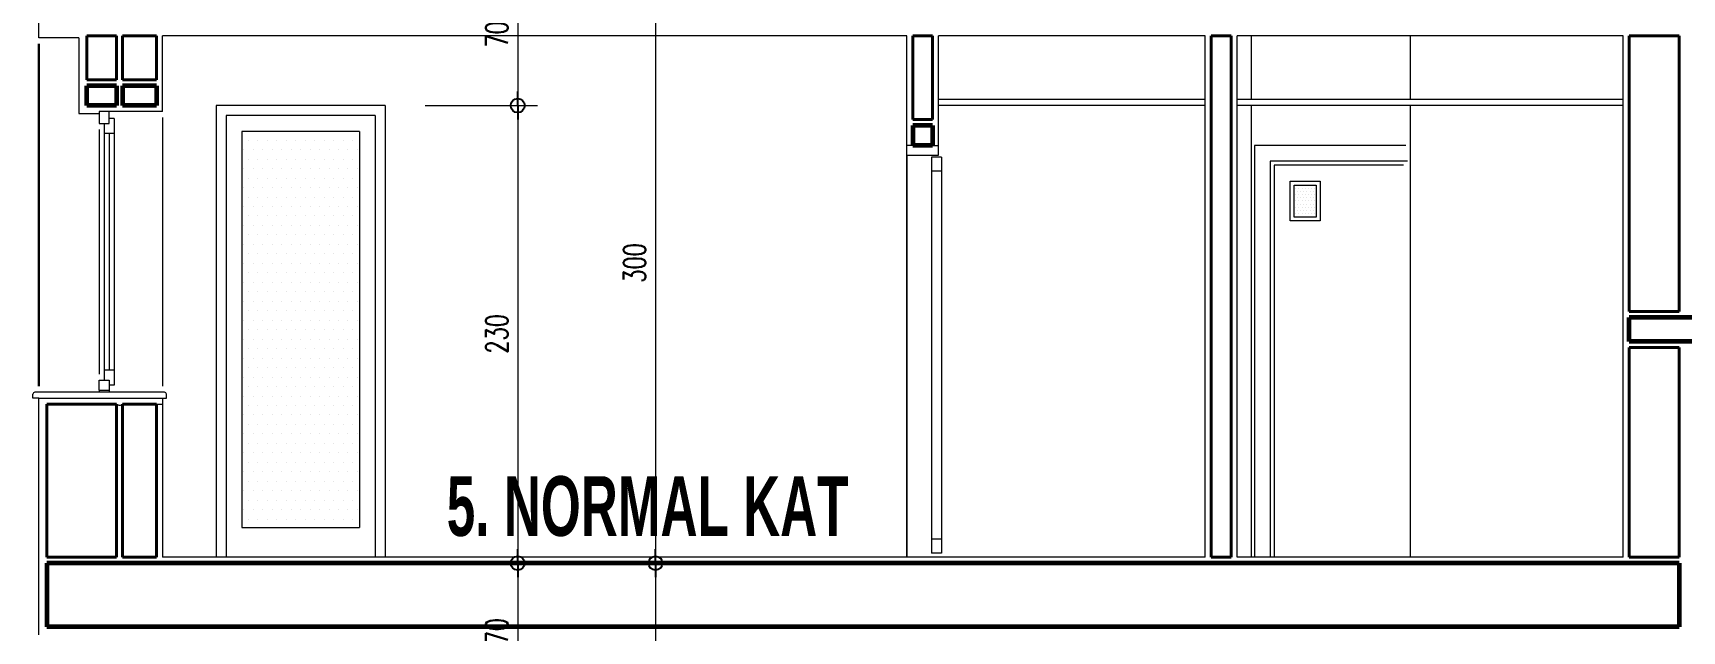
# Model space of a CAD drawing. Header units: millimetres. Extents: x 2016.56 to 2021.8, y 13721.83 to 13722.48.
# Drawn here: x 2018.8762 to 2019.0419, y 13722.2781 to 13722.3382 of the extents above; entities that cross this region are included whole.
import ezdxf

# ---------------------------------------------------------------- set-up
doc = ezdxf.new("R2010")
doc.units = ezdxf.units.MM
doc.layers.get('0').update_dxf_attribs({"lineweight": 20})
for name, color, linetype, lineweight in [('0.3', 150, 'Continuous', 30), ('DH', 7, 'Continuous', 20), ('DIMV', 7, 'Continuous', 20), ('DUVAR', 4, 'Continuous', 40), ('kolon', 5, 'Continuous', 60), ('PENCERE', 3, 'Continuous', 13), ('SIVA', 7, 'Continuous', 20), ('TEXT', 7, 'Continuous', 20)]:
    doc.layers.add(name, color=color, linetype=linetype, lineweight=lineweight)
doc.styles.get("Standard").update_dxf_attribs({"font": 'txt.shx', "width": 0.7, "height": 11})
doc.styles.add('style1', font='swisscbo.ttf', dxfattribs={"width": 0.75, "height": 11})

msp = doc.modelspace()

# ---------------------------------------------------------------- linework, layer by layer
for p, q in [((2018.876771023997, 13722.33773762157), (2018.876771023997, 13722.36153762157)), ((2018.963971023997, 13722.33793762157), (2018.889171023998, 13722.33793762157)), ((2018.993971023997, 13722.33793762157), (2018.967171023997, 13722.33793762157)), ((2019.035971023997, 13722.33793762157), (2018.997171023997, 13722.33793762157)), ((2018.998571023998, 13722.33793762157), (2018.998571023998, 13722.33153762157)), ((2019.014571023997, 13722.33793762157), (2019.014571023997, 13722.33153762157)), ((2018.880771023997, 13722.33773762157), (2018.880771023997, 13722.33013762157)), ((2018.993971023997, 13722.33153762157), (2018.967171023997, 13722.33153762157)), ((2019.035971023997, 13722.33153762157), (2018.997171023997, 13722.33153762157)), ((2018.889171023998, 13722.33033762157), (2018.889171023998, 13722.33033762157)), ((2018.894571023998, 13722.33093762157), (2018.894571023998, 13722.28553762157)), ((2018.911571023997, 13722.33093762157), (2018.894571023998, 13722.33093762157)), ((2018.895571023997, 13722.32993762157), (2018.895571023997, 13722.28553762157)), ((2018.910571023997, 13722.32993762157), (2018.895571023997, 13722.32993762157)), ((2018.910571023997, 13722.32993762157), (2018.910571023997, 13722.28553762157)), ((2018.911571023997, 13722.33093762157), (2018.911571023997, 13722.28553762157)), ((2018.993971023997, 13722.33093762157), (2018.967171023997, 13722.33093762157)), ((2019.035971023997, 13722.33093762157), (2018.997171023997, 13722.33093762157)), ((2018.998571023998, 13722.33093762157), (2018.998571023998, 13722.28553762157)), ((2019.014571023997, 13722.33093762157), (2019.014571023997, 13722.28553762157)), ((2018.908971023998, 13722.32833762157), (2018.897171023998, 13722.32833762157)), ((2018.897171023998, 13722.32833762157), (2018.897171023998, 13722.28853762157)), ((2018.908971023998, 13722.32833762157), (2018.908971023998, 13722.28853762157)), ((2018.897343779615, 13722.32650932514), (2018.897343779615, 13722.32650932514)), ((2018.897820029615, 13722.32746182514), (2018.897820029615, 13722.32746182514)), ((2018.898296279615, 13722.32650932514), (2018.898296279615, 13722.32650932514)), ((2018.898772529615, 13722.32746182514), (2018.898772529615, 13722.32746182514)), ((2018.899248779615, 13722.32650932514), (2018.899248779615, 13722.32650932514)), ((2018.899725029615, 13722.32746182514), (2018.899725029615, 13722.32746182514)), ((2018.900201279615, 13722.32650932514), (2018.900201279615, 13722.32650932514)), ((2018.900677529615, 13722.32746182514), (2018.900677529615, 13722.32746182514)), ((2018.901153779615, 13722.32650932514), (2018.901153779615, 13722.32650932514)), ((2018.901630029615, 13722.32746182514), (2018.901630029615, 13722.32746182514)), ((2018.902106279615, 13722.32650932514), (2018.902106279615, 13722.32650932514)), ((2018.902582529615, 13722.32746182514), (2018.902582529615, 13722.32746182514)), ((2018.903058779615, 13722.32650932514), (2018.903058779615, 13722.32650932514)), ((2018.903535029615, 13722.32746182514), (2018.903535029615, 13722.32746182514)), ((2018.904011279615, 13722.32650932514), (2018.904011279615, 13722.32650932514)), ((2018.904487529615, 13722.32746182514), (2018.904487529615, 13722.32746182514)), ((2018.904963779615, 13722.32650932514), (2018.904963779615, 13722.32650932514)), ((2018.905440029615, 13722.32746182514), (2018.905440029615, 13722.32746182514)), ((2018.905916279615, 13722.32650932514), (2018.905916279615, 13722.32650932514)), ((2018.906392529615, 13722.32746182514), (2018.906392529615, 13722.32746182514)), ((2018.906868779615, 13722.32650932514), (2018.906868779615, 13722.32650932514)), ((2018.907345029615, 13722.32746182514), (2018.907345029615, 13722.32746182514)), ((2018.907821279615, 13722.32650932514), (2018.907821279615, 13722.32650932514)), ((2018.908297529615, 13722.32746182514), (2018.908297529615, 13722.32746182514)), ((2018.908773779615, 13722.32650932514), (2018.908773779615, 13722.32650932514)), ((2018.964571023997, 13722.32693762157), (2018.963971023997, 13722.32693762157)), ((2018.966571023997, 13722.32693762157), (2018.967171023997, 13722.32693762157)), ((2018.998898560177, 13722.32693762157), (2018.998898560177, 13722.28553762157)), ((2019.014134594896, 13722.32693762157), (2018.998898560177, 13722.32693762157)), ((2018.897343779615, 13722.32460432514), (2018.897343779615, 13722.32460432514)), ((2018.897820029615, 13722.32555682514), (2018.897820029615, 13722.32555682514)), ((2018.898296279615, 13722.32460432514), (2018.898296279615, 13722.32460432514)), ((2018.898772529615, 13722.32555682514), (2018.898772529615, 13722.32555682514)), ((2018.899248779615, 13722.32460432514), (2018.899248779615, 13722.32460432514)), ((2018.899725029615, 13722.32555682514), (2018.899725029615, 13722.32555682514)), ((2018.900201279615, 13722.32460432514), (2018.900201279615, 13722.32460432514)), ((2018.900677529615, 13722.32555682514), (2018.900677529615, 13722.32555682514)), ((2018.901153779615, 13722.32460432514), (2018.901153779615, 13722.32460432514)), ((2018.901630029615, 13722.32555682514), (2018.901630029615, 13722.32555682514)), ((2018.902106279615, 13722.32460432514), (2018.902106279615, 13722.32460432514)), ((2018.902582529615, 13722.32555682514), (2018.902582529615, 13722.32555682514)), ((2018.903058779615, 13722.32460432514), (2018.903058779615, 13722.32460432514)), ((2018.903535029615, 13722.32555682514), (2018.903535029615, 13722.32555682514)), ((2018.904011279615, 13722.32460432514), (2018.904011279615, 13722.32460432514)), ((2018.904487529615, 13722.32555682514), (2018.904487529615, 13722.32555682514)), ((2018.904963779615, 13722.32460432514), (2018.904963779615, 13722.32460432514)), ((2018.905440029615, 13722.32555682514), (2018.905440029615, 13722.32555682514)), ((2018.905916279615, 13722.32460432514), (2018.905916279615, 13722.32460432514)), ((2018.906392529615, 13722.32555682514), (2018.906392529615, 13722.32555682514)), ((2018.906868779615, 13722.32460432514), (2018.906868779615, 13722.32460432514)), ((2018.907345029615, 13722.32555682514), (2018.907345029615, 13722.32555682514)), ((2018.907821279615, 13722.32460432514), (2018.907821279615, 13722.32460432514)), ((2018.908297529615, 13722.32555682514), (2018.908297529615, 13722.32555682514)), ((2018.908773779615, 13722.32460432514), (2018.908773779615, 13722.32460432514)), ((2018.963971023997, 13722.32593762157), (2018.967171023997, 13722.32593762157)), ((2018.963971023997, 13722.32593762157), (2018.963971023997, 13722.28553762157)), ((2018.967453028026, 13722.32573762157), (2018.966453028026, 13722.32573762157)), ((2018.966453028026, 13722.32573762157), (2018.966453028026, 13722.28593762157)), ((2018.967453028026, 13722.32573762157), (2018.967453028026, 13722.28593762157)), ((2019.000498560177, 13722.32533762157), (2019.000498560177, 13722.28553762157)), ((2019.014298560177, 13722.32533762157), (2019.000498560177, 13722.32533762157)), ((2018.897820029615, 13722.32365182514), (2018.897820029615, 13722.32365182514)), ((2018.898772529615, 13722.32365182514), (2018.898772529615, 13722.32365182514)), ((2018.899725029615, 13722.32365182514), (2018.899725029615, 13722.32365182514)), ((2018.900677529615, 13722.32365182514), (2018.900677529615, 13722.32365182514)), ((2018.901630029615, 13722.32365182514), (2018.901630029615, 13722.32365182514)), ((2018.902582529615, 13722.32365182514), (2018.902582529615, 13722.32365182514)), ((2018.903535029615, 13722.32365182514), (2018.903535029615, 13722.32365182514)), ((2018.904487529615, 13722.32365182514), (2018.904487529615, 13722.32365182514)), ((2018.905440029615, 13722.32365182514), (2018.905440029615, 13722.32365182514)), ((2018.906392529615, 13722.32365182514), (2018.906392529615, 13722.32365182514)), ((2018.907345029615, 13722.32365182514), (2018.907345029615, 13722.32365182514)), ((2018.908297529615, 13722.32365182514), (2018.908297529615, 13722.32365182514)), ((2018.967453028026, 13722.32433762157), (2018.966453028026, 13722.32433762157)), ((2018.897343779615, 13722.32269932514), (2018.897343779615, 13722.32269932514)), ((2018.897820029615, 13722.32174682514), (2018.897820029615, 13722.32174682514)), ((2018.898296279615, 13722.32269932514), (2018.898296279615, 13722.32269932514)), ((2018.898772529615, 13722.32174682514), (2018.898772529615, 13722.32174682514)), ((2018.899248779615, 13722.32269932514), (2018.899248779615, 13722.32269932514)), ((2018.899725029615, 13722.32174682514), (2018.899725029615, 13722.32174682514)), ((2018.900201279615, 13722.32269932514), (2018.900201279615, 13722.32269932514)), ((2018.900677529615, 13722.32174682514), (2018.900677529615, 13722.32174682514)), ((2018.901153779615, 13722.32269932514), (2018.901153779615, 13722.32269932514)), ((2018.901630029615, 13722.32174682514), (2018.901630029615, 13722.32174682514)), ((2018.902106279615, 13722.32269932514), (2018.902106279615, 13722.32269932514)), ((2018.902582529615, 13722.32174682514), (2018.902582529615, 13722.32174682514)), ((2018.903058779615, 13722.32269932514), (2018.903058779615, 13722.32269932514)), ((2018.903535029615, 13722.32174682514), (2018.903535029615, 13722.32174682514)), ((2018.904011279615, 13722.32269932514), (2018.904011279615, 13722.32269932514)), ((2018.904487529615, 13722.32174682514), (2018.904487529615, 13722.32174682514)), ((2018.904963779615, 13722.32269932514), (2018.904963779615, 13722.32269932514)), ((2018.905440029615, 13722.32174682514), (2018.905440029615, 13722.32174682514)), ((2018.905916279615, 13722.32269932514), (2018.905916279615, 13722.32269932514)), ((2018.906392529615, 13722.32174682514), (2018.906392529615, 13722.32174682514)), ((2018.906868779615, 13722.32269932514), (2018.906868779615, 13722.32269932514)), ((2018.907345029615, 13722.32174682514), (2018.907345029615, 13722.32174682514)), ((2018.907821279615, 13722.32269932514), (2018.907821279615, 13722.32269932514)), ((2018.908297529615, 13722.32174682514), (2018.908297529615, 13722.32174682514)), ((2018.908773779615, 13722.32269932514), (2018.908773779615, 13722.32269932514)), ((2019.002907886192, 13722.32230542211), (2019.002907886192, 13722.32230542211)), ((2019.002907886192, 13722.32167042211), (2019.002907886192, 13722.32167042211)), ((2019.003066636192, 13722.32262292211), (2019.003066636192, 13722.32262292211)), ((2019.003066636192, 13722.32198792211), (2019.003066636192, 13722.32198792211)), ((2019.003066636192, 13722.32135292211), (2019.003066636192, 13722.32135292211)), ((2019.003225386192, 13722.32230542211), (2019.003225386192, 13722.32230542211)), ((2019.003225386192, 13722.32167042211), (2019.003225386192, 13722.32167042211)), ((2019.003384136192, 13722.32262292211), (2019.003384136192, 13722.32262292211)), ((2019.003384136192, 13722.32198792211), (2019.003384136192, 13722.32198792211)), ((2019.003384136192, 13722.32135292211), (2019.003384136192, 13722.32135292211)), ((2019.003542886192, 13722.32230542211), (2019.003542886192, 13722.32230542211)), ((2019.003542886192, 13722.32167042211), (2019.003542886192, 13722.32167042211)), ((2019.003701636192, 13722.32262292211), (2019.003701636192, 13722.32262292211)), ((2019.003701636192, 13722.32198792211), (2019.003701636192, 13722.32198792211)), ((2019.003701636192, 13722.32135292211), (2019.003701636192, 13722.32135292211)), ((2019.003860386192, 13722.32230542211), (2019.003860386192, 13722.32230542211)), ((2019.003860386192, 13722.32167042211), (2019.003860386192, 13722.32167042211)), ((2019.004019136192, 13722.32262292211), (2019.004019136192, 13722.32262292211)), ((2019.004019136192, 13722.32198792211), (2019.004019136192, 13722.32198792211)), ((2019.004019136192, 13722.32135292211), (2019.004019136192, 13722.32135292211)), ((2019.004177886192, 13722.32230542211), (2019.004177886192, 13722.32230542211)), ((2019.004177886192, 13722.32167042211), (2019.004177886192, 13722.32167042211)), ((2019.004336636192, 13722.32262292211), (2019.004336636192, 13722.32262292211)), ((2019.004336636192, 13722.32198792211), (2019.004336636192, 13722.32198792211)), ((2019.004336636192, 13722.32135292211), (2019.004336636192, 13722.32135292211)), ((2019.004495386192, 13722.32230542211), (2019.004495386192, 13722.32230542211)), ((2019.004495386192, 13722.32167042211), (2019.004495386192, 13722.32167042211)), ((2019.004654136192, 13722.32262292211), (2019.004654136192, 13722.32262292211)), ((2019.004654136192, 13722.32198792211), (2019.004654136192, 13722.32198792211)), ((2019.004654136192, 13722.32135292211), (2019.004654136192, 13722.32135292211)), ((2019.004812886192, 13722.32230542211), (2019.004812886192, 13722.32230542211)), ((2019.004812886192, 13722.32167042211), (2019.004812886192, 13722.32167042211)), ((2019.004971636192, 13722.32262292211), (2019.004971636192, 13722.32262292211)), ((2019.004971636192, 13722.32198792211), (2019.004971636192, 13722.32198792211)), ((2019.004971636192, 13722.32135292211), (2019.004971636192, 13722.32135292211)), ((2018.897343779615, 13722.32079432514), (2018.897343779615, 13722.32079432514)), ((2018.897820029615, 13722.31984182514), (2018.897820029615, 13722.31984182514)), ((2018.898296279615, 13722.32079432514), (2018.898296279615, 13722.32079432514)), ((2018.898772529615, 13722.31984182514), (2018.898772529615, 13722.31984182514)), ((2018.899248779615, 13722.32079432514), (2018.899248779615, 13722.32079432514)), ((2018.899725029615, 13722.31984182514), (2018.899725029615, 13722.31984182514)), ((2018.900201279615, 13722.32079432514), (2018.900201279615, 13722.32079432514)), ((2018.900677529615, 13722.31984182514), (2018.900677529615, 13722.31984182514)), ((2018.901153779615, 13722.32079432514), (2018.901153779615, 13722.32079432514)), ((2018.901630029615, 13722.31984182514), (2018.901630029615, 13722.31984182514)), ((2018.902106279615, 13722.32079432514), (2018.902106279615, 13722.32079432514)), ((2018.902582529615, 13722.31984182514), (2018.902582529615, 13722.31984182514)), ((2018.903058779615, 13722.32079432514), (2018.903058779615, 13722.32079432514)), ((2018.903535029615, 13722.31984182514), (2018.903535029615, 13722.31984182514)), ((2018.904011279615, 13722.32079432514), (2018.904011279615, 13722.32079432514)), ((2018.904487529615, 13722.31984182514), (2018.904487529615, 13722.31984182514)), ((2018.904963779615, 13722.32079432514), (2018.904963779615, 13722.32079432514)), ((2018.905440029615, 13722.31984182514), (2018.905440029615, 13722.31984182514)), ((2018.905916279615, 13722.32079432514), (2018.905916279615, 13722.32079432514)), ((2018.906392529615, 13722.31984182514), (2018.906392529615, 13722.31984182514)), ((2018.906868779615, 13722.32079432514), (2018.906868779615, 13722.32079432514)), ((2018.907345029615, 13722.31984182514), (2018.907345029615, 13722.31984182514)), ((2018.907821279615, 13722.32079432514), (2018.907821279615, 13722.32079432514)), ((2018.908297529615, 13722.31984182514), (2018.908297529615, 13722.31984182514)), ((2018.908773779615, 13722.32079432514), (2018.908773779615, 13722.32079432514)), ((2019.002907886192, 13722.32103542211), (2019.002907886192, 13722.32103542211)), ((2019.002907886192, 13722.32040042212), (2019.002907886192, 13722.32040042212)), ((2019.002907886192, 13722.31976542211), (2019.002907886192, 13722.31976542211)), ((2019.003066636192, 13722.32071792211), (2019.003066636192, 13722.32071792211)), ((2019.003066636192, 13722.32008292212), (2019.003066636192, 13722.32008292212)), ((2019.003225386192, 13722.32103542211), (2019.003225386192, 13722.32103542211)), ((2019.003225386192, 13722.32040042212), (2019.003225386192, 13722.32040042212)), ((2019.003225386192, 13722.31976542211), (2019.003225386192, 13722.31976542211)), ((2019.003384136192, 13722.32071792211), (2019.003384136192, 13722.32071792211)), ((2019.003384136192, 13722.32008292212), (2019.003384136192, 13722.32008292212)), ((2019.003542886192, 13722.32103542211), (2019.003542886192, 13722.32103542211)), ((2019.003542886192, 13722.32040042212), (2019.003542886192, 13722.32040042212)), ((2019.003542886192, 13722.31976542211), (2019.003542886192, 13722.31976542211)), ((2019.003701636192, 13722.32071792211), (2019.003701636192, 13722.32071792211)), ((2019.003701636192, 13722.32008292212), (2019.003701636192, 13722.32008292212)), ((2019.003860386192, 13722.32103542211), (2019.003860386192, 13722.32103542211)), ((2019.003860386192, 13722.32040042212), (2019.003860386192, 13722.32040042212)), ((2019.003860386192, 13722.31976542211), (2019.003860386192, 13722.31976542211)), ((2019.004019136192, 13722.32071792211), (2019.004019136192, 13722.32071792211)), ((2019.004019136192, 13722.32008292212), (2019.004019136192, 13722.32008292212)), ((2019.004177886192, 13722.32103542211), (2019.004177886192, 13722.32103542211)), ((2019.004177886192, 13722.32040042212), (2019.004177886192, 13722.32040042212)), ((2019.004177886192, 13722.31976542211), (2019.004177886192, 13722.31976542211)), ((2019.004336636192, 13722.32071792211), (2019.004336636192, 13722.32071792211)), ((2019.004336636192, 13722.32008292212), (2019.004336636192, 13722.32008292212)), ((2019.004495386192, 13722.32103542211), (2019.004495386192, 13722.32103542211)), ((2019.004495386192, 13722.32040042212), (2019.004495386192, 13722.32040042212)), ((2019.004495386192, 13722.31976542211), (2019.004495386192, 13722.31976542211)), ((2019.004654136192, 13722.32071792211), (2019.004654136192, 13722.32071792211)), ((2019.004654136192, 13722.32008292212), (2019.004654136192, 13722.32008292212)), ((2019.004812886192, 13722.32103542211), (2019.004812886192, 13722.32103542211)), ((2019.004812886192, 13722.32040042212), (2019.004812886192, 13722.32040042212)), ((2019.004812886192, 13722.31976542211), (2019.004812886192, 13722.31976542211)), ((2019.004971636192, 13722.32071792211), (2019.004971636192, 13722.32071792211)), ((2019.004971636192, 13722.32008292212), (2019.004971636192, 13722.32008292212)), ((2018.897343779615, 13722.31888932514), (2018.897343779615, 13722.31888932514)), ((2018.897820029615, 13722.31793682514), (2018.897820029615, 13722.31793682514)), ((2018.898296279615, 13722.31888932514), (2018.898296279615, 13722.31888932514)), ((2018.898772529615, 13722.31793682514), (2018.898772529615, 13722.31793682514)), ((2018.899248779615, 13722.31888932514), (2018.899248779615, 13722.31888932514)), ((2018.899725029615, 13722.31793682514), (2018.899725029615, 13722.31793682514)), ((2018.900201279615, 13722.31888932514), (2018.900201279615, 13722.31888932514)), ((2018.900677529615, 13722.31793682514), (2018.900677529615, 13722.31793682514)), ((2018.901153779615, 13722.31888932514), (2018.901153779615, 13722.31888932514)), ((2018.901630029615, 13722.31793682514), (2018.901630029615, 13722.31793682514)), ((2018.902106279615, 13722.31888932514), (2018.902106279615, 13722.31888932514)), ((2018.902582529615, 13722.31793682514), (2018.902582529615, 13722.31793682514)), ((2018.903058779615, 13722.31888932514), (2018.903058779615, 13722.31888932514)), ((2018.903535029615, 13722.31793682514), (2018.903535029615, 13722.31793682514)), ((2018.904011279615, 13722.31888932514), (2018.904011279615, 13722.31888932514)), ((2018.904487529615, 13722.31793682514), (2018.904487529615, 13722.31793682514)), ((2018.904963779615, 13722.31888932514), (2018.904963779615, 13722.31888932514)), ((2018.905440029615, 13722.31793682514), (2018.905440029615, 13722.31793682514)), ((2018.905916279615, 13722.31888932514), (2018.905916279615, 13722.31888932514)), ((2018.906392529615, 13722.31793682514), (2018.906392529615, 13722.31793682514)), ((2018.906868779615, 13722.31888932514), (2018.906868779615, 13722.31888932514)), ((2018.907345029615, 13722.31793682514), (2018.907345029615, 13722.31793682514)), ((2018.907821279615, 13722.31888932514), (2018.907821279615, 13722.31888932514)), ((2018.908297529615, 13722.31793682514), (2018.908297529615, 13722.31793682514)), ((2018.908773779615, 13722.31888932514), (2018.908773779615, 13722.31888932514)), ((2018.897343779615, 13722.31698432514), (2018.897343779615, 13722.31698432514)), ((2018.898296279615, 13722.31698432514), (2018.898296279615, 13722.31698432514)), ((2018.899248779615, 13722.31698432514), (2018.899248779615, 13722.31698432514)), ((2018.900201279615, 13722.31698432514), (2018.900201279615, 13722.31698432514)), ((2018.901153779615, 13722.31698432514), (2018.901153779615, 13722.31698432514)), ((2018.902106279615, 13722.31698432514), (2018.902106279615, 13722.31698432514)), ((2018.903058779615, 13722.31698432514), (2018.903058779615, 13722.31698432514)), ((2018.904011279615, 13722.31698432514), (2018.904011279615, 13722.31698432514)), ((2018.904963779615, 13722.31698432514), (2018.904963779615, 13722.31698432514)), ((2018.905916279615, 13722.31698432514), (2018.905916279615, 13722.31698432514)), ((2018.906868779615, 13722.31698432514), (2018.906868779615, 13722.31698432514)), ((2018.907821279615, 13722.31698432514), (2018.907821279615, 13722.31698432514)), ((2018.908773779615, 13722.31698432514), (2018.908773779615, 13722.31698432514)), ((2018.897343779615, 13722.31507932514), (2018.897343779615, 13722.31507932514)), ((2018.897820029615, 13722.31603182514), (2018.897820029615, 13722.31603182514)), ((2018.898296279615, 13722.31507932514), (2018.898296279615, 13722.31507932514)), ((2018.898772529615, 13722.31603182514), (2018.898772529615, 13722.31603182514)), ((2018.899248779615, 13722.31507932514), (2018.899248779615, 13722.31507932514)), ((2018.899725029615, 13722.31603182514), (2018.899725029615, 13722.31603182514)), ((2018.900201279615, 13722.31507932514), (2018.900201279615, 13722.31507932514)), ((2018.900677529615, 13722.31603182514), (2018.900677529615, 13722.31603182514)), ((2018.901153779615, 13722.31507932514), (2018.901153779615, 13722.31507932514)), ((2018.901630029615, 13722.31603182514), (2018.901630029615, 13722.31603182514)), ((2018.902106279615, 13722.31507932514), (2018.902106279615, 13722.31507932514)), ((2018.902582529615, 13722.31603182514), (2018.902582529615, 13722.31603182514)), ((2018.903058779615, 13722.31507932514), (2018.903058779615, 13722.31507932514)), ((2018.903535029615, 13722.31603182514), (2018.903535029615, 13722.31603182514)), ((2018.904011279615, 13722.31507932514), (2018.904011279615, 13722.31507932514)), ((2018.904487529615, 13722.31603182514), (2018.904487529615, 13722.31603182514)), ((2018.904963779615, 13722.31507932514), (2018.904963779615, 13722.31507932514)), ((2018.905440029615, 13722.31603182514), (2018.905440029615, 13722.31603182514)), ((2018.905916279615, 13722.31507932514), (2018.905916279615, 13722.31507932514)), ((2018.906392529615, 13722.31603182514), (2018.906392529615, 13722.31603182514)), ((2018.906868779615, 13722.31507932514), (2018.906868779615, 13722.31507932514)), ((2018.907345029615, 13722.31603182514), (2018.907345029615, 13722.31603182514)), ((2018.907821279615, 13722.31507932514), (2018.907821279615, 13722.31507932514)), ((2018.908297529615, 13722.31603182514), (2018.908297529615, 13722.31603182514)), ((2018.908773779615, 13722.31507932514), (2018.908773779615, 13722.31507932514)), ((2018.897343779615, 13722.31317432514), (2018.897343779615, 13722.31317432514)), ((2018.897820029615, 13722.31412682514), (2018.897820029615, 13722.31412682514)), ((2018.898296279615, 13722.31317432514), (2018.898296279615, 13722.31317432514)), ((2018.898772529615, 13722.31412682514), (2018.898772529615, 13722.31412682514)), ((2018.899248779615, 13722.31317432514), (2018.899248779615, 13722.31317432514)), ((2018.899725029615, 13722.31412682514), (2018.899725029615, 13722.31412682514)), ((2018.900201279615, 13722.31317432514), (2018.900201279615, 13722.31317432514)), ((2018.900677529615, 13722.31412682514), (2018.900677529615, 13722.31412682514)), ((2018.901153779615, 13722.31317432514), (2018.901153779615, 13722.31317432514)), ((2018.901630029615, 13722.31412682514), (2018.901630029615, 13722.31412682514)), ((2018.902106279615, 13722.31317432514), (2018.902106279615, 13722.31317432514)), ((2018.902582529615, 13722.31412682514), (2018.902582529615, 13722.31412682514)), ((2018.903058779615, 13722.31317432514), (2018.903058779615, 13722.31317432514)), ((2018.903535029615, 13722.31412682514), (2018.903535029615, 13722.31412682514)), ((2018.904011279615, 13722.31317432514), (2018.904011279615, 13722.31317432514)), ((2018.904487529615, 13722.31412682514), (2018.904487529615, 13722.31412682514)), ((2018.904963779615, 13722.31317432514), (2018.904963779615, 13722.31317432514)), ((2018.905440029615, 13722.31412682514), (2018.905440029615, 13722.31412682514)), ((2018.905916279615, 13722.31317432514), (2018.905916279615, 13722.31317432514)), ((2018.906392529615, 13722.31412682514), (2018.906392529615, 13722.31412682514)), ((2018.906868779615, 13722.31317432514), (2018.906868779615, 13722.31317432514)), ((2018.907345029615, 13722.31412682514), (2018.907345029615, 13722.31412682514)), ((2018.907821279615, 13722.31317432514), (2018.907821279615, 13722.31317432514)), ((2018.908297529615, 13722.31412682514), (2018.908297529615, 13722.31412682514)), ((2018.908773779615, 13722.31317432514), (2018.908773779615, 13722.31317432514)), ((2018.897820029615, 13722.31222182514), (2018.897820029615, 13722.31222182514)), ((2018.898772529615, 13722.31222182514), (2018.898772529615, 13722.31222182514)), ((2018.899725029615, 13722.31222182514), (2018.899725029615, 13722.31222182514)), ((2018.900677529615, 13722.31222182514), (2018.900677529615, 13722.31222182514)), ((2018.901630029615, 13722.31222182514), (2018.901630029615, 13722.31222182514)), ((2018.902582529615, 13722.31222182514), (2018.902582529615, 13722.31222182514)), ((2018.903535029615, 13722.31222182514), (2018.903535029615, 13722.31222182514)), ((2018.904487529615, 13722.31222182514), (2018.904487529615, 13722.31222182514)), ((2018.905440029615, 13722.31222182514), (2018.905440029615, 13722.31222182514)), ((2018.906392529615, 13722.31222182514), (2018.906392529615, 13722.31222182514)), ((2018.907345029615, 13722.31222182514), (2018.907345029615, 13722.31222182514)), ((2018.908297529615, 13722.31222182514), (2018.908297529615, 13722.31222182514)), ((2018.897343779615, 13722.31126932514), (2018.897343779615, 13722.31126932514)), ((2018.897820029615, 13722.31031682514), (2018.897820029615, 13722.31031682514)), ((2018.898296279615, 13722.31126932514), (2018.898296279615, 13722.31126932514)), ((2018.898772529615, 13722.31031682514), (2018.898772529615, 13722.31031682514)), ((2018.899248779615, 13722.31126932514), (2018.899248779615, 13722.31126932514)), ((2018.899725029615, 13722.31031682514), (2018.899725029615, 13722.31031682514)), ((2018.900201279615, 13722.31126932514), (2018.900201279615, 13722.31126932514)), ((2018.900677529615, 13722.31031682514), (2018.900677529615, 13722.31031682514)), ((2018.901153779615, 13722.31126932514), (2018.901153779615, 13722.31126932514)), ((2018.901630029615, 13722.31031682514), (2018.901630029615, 13722.31031682514)), ((2018.902106279615, 13722.31126932514), (2018.902106279615, 13722.31126932514)), ((2018.902582529615, 13722.31031682514), (2018.902582529615, 13722.31031682514)), ((2018.903058779615, 13722.31126932514), (2018.903058779615, 13722.31126932514)), ((2018.903535029615, 13722.31031682514), (2018.903535029615, 13722.31031682514)), ((2018.904011279615, 13722.31126932514), (2018.904011279615, 13722.31126932514)), ((2018.904487529615, 13722.31031682514), (2018.904487529615, 13722.31031682514)), ((2018.904963779615, 13722.31126932514), (2018.904963779615, 13722.31126932514)), ((2018.905440029615, 13722.31031682514), (2018.905440029615, 13722.31031682514)), ((2018.905916279615, 13722.31126932514), (2018.905916279615, 13722.31126932514)), ((2018.906392529615, 13722.31031682514), (2018.906392529615, 13722.31031682514)), ((2018.906868779615, 13722.31126932514), (2018.906868779615, 13722.31126932514)), ((2018.907345029615, 13722.31031682514), (2018.907345029615, 13722.31031682514)), ((2018.907821279615, 13722.31126932514), (2018.907821279615, 13722.31126932514)), ((2018.908297529615, 13722.31031682514), (2018.908297529615, 13722.31031682514)), ((2018.908773779615, 13722.31126932514), (2018.908773779615, 13722.31126932514)), ((2018.897343779615, 13722.30936432514), (2018.897343779615, 13722.30936432514)), ((2018.897820029615, 13722.30841182514), (2018.897820029615, 13722.30841182514)), ((2018.898296279615, 13722.30936432514), (2018.898296279615, 13722.30936432514)), ((2018.898772529615, 13722.30841182514), (2018.898772529615, 13722.30841182514)), ((2018.899248779615, 13722.30936432514), (2018.899248779615, 13722.30936432514)), ((2018.899725029615, 13722.30841182514), (2018.899725029615, 13722.30841182514)), ((2018.900201279615, 13722.30936432514), (2018.900201279615, 13722.30936432514)), ((2018.900677529615, 13722.30841182514), (2018.900677529615, 13722.30841182514)), ((2018.901153779615, 13722.30936432514), (2018.901153779615, 13722.30936432514)), ((2018.901630029615, 13722.30841182514), (2018.901630029615, 13722.30841182514)), ((2018.902106279615, 13722.30936432514), (2018.902106279615, 13722.30936432514)), ((2018.902582529615, 13722.30841182514), (2018.902582529615, 13722.30841182514)), ((2018.903058779615, 13722.30936432514), (2018.903058779615, 13722.30936432514)), ((2018.903535029615, 13722.30841182514), (2018.903535029615, 13722.30841182514)), ((2018.904011279615, 13722.30936432514), (2018.904011279615, 13722.30936432514)), ((2018.904487529615, 13722.30841182514), (2018.904487529615, 13722.30841182514)), ((2018.904963779615, 13722.30936432514), (2018.904963779615, 13722.30936432514)), ((2018.905440029615, 13722.30841182514), (2018.905440029615, 13722.30841182514)), ((2018.905916279615, 13722.30936432514), (2018.905916279615, 13722.30936432514)), ((2018.906392529615, 13722.30841182514), (2018.906392529615, 13722.30841182514)), ((2018.906868779615, 13722.30936432514), (2018.906868779615, 13722.30936432514)), ((2018.907345029615, 13722.30841182514), (2018.907345029615, 13722.30841182514)), ((2018.907821279615, 13722.30936432514), (2018.907821279615, 13722.30936432514)), ((2018.908297529615, 13722.30841182514), (2018.908297529615, 13722.30841182514)), ((2018.908773779615, 13722.30936432514), (2018.908773779615, 13722.30936432514)), ((2018.897343779615, 13722.30745932514), (2018.897343779615, 13722.30745932514)), ((2018.897820029615, 13722.30650682514), (2018.897820029615, 13722.30650682514)), ((2018.898296279615, 13722.30745932514), (2018.898296279615, 13722.30745932514)), ((2018.898772529615, 13722.30650682514), (2018.898772529615, 13722.30650682514)), ((2018.899248779615, 13722.30745932514), (2018.899248779615, 13722.30745932514)), ((2018.899725029615, 13722.30650682514), (2018.899725029615, 13722.30650682514)), ((2018.900201279615, 13722.30745932514), (2018.900201279615, 13722.30745932514)), ((2018.900677529615, 13722.30650682514), (2018.900677529615, 13722.30650682514)), ((2018.901153779615, 13722.30745932514), (2018.901153779615, 13722.30745932514)), ((2018.901630029615, 13722.30650682514), (2018.901630029615, 13722.30650682514)), ((2018.902106279615, 13722.30745932514), (2018.902106279615, 13722.30745932514)), ((2018.902582529615, 13722.30650682514), (2018.902582529615, 13722.30650682514)), ((2018.903058779615, 13722.30745932514), (2018.903058779615, 13722.30745932514)), ((2018.903535029615, 13722.30650682514), (2018.903535029615, 13722.30650682514)), ((2018.904011279615, 13722.30745932514), (2018.904011279615, 13722.30745932514)), ((2018.904487529615, 13722.30650682514), (2018.904487529615, 13722.30650682514)), ((2018.904963779615, 13722.30745932514), (2018.904963779615, 13722.30745932514)), ((2018.905440029615, 13722.30650682514), (2018.905440029615, 13722.30650682514)), ((2018.905916279615, 13722.30745932514), (2018.905916279615, 13722.30745932514)), ((2018.906392529615, 13722.30650682514), (2018.906392529615, 13722.30650682514)), ((2018.906868779615, 13722.30745932514), (2018.906868779615, 13722.30745932514)), ((2018.907345029615, 13722.30650682514), (2018.907345029615, 13722.30650682514)), ((2018.907821279615, 13722.30745932514), (2018.907821279615, 13722.30745932514)), ((2018.908297529615, 13722.30650682514), (2018.908297529615, 13722.30650682514)), ((2018.908773779615, 13722.30745932514), (2018.908773779615, 13722.30745932514)), ((2018.897343779615, 13722.30555432514), (2018.897343779615, 13722.30555432514)), ((2018.898296279615, 13722.30555432514), (2018.898296279615, 13722.30555432514)), ((2018.899248779615, 13722.30555432514), (2018.899248779615, 13722.30555432514)), ((2018.900201279615, 13722.30555432514), (2018.900201279615, 13722.30555432514)), ((2018.901153779615, 13722.30555432514), (2018.901153779615, 13722.30555432514)), ((2018.902106279615, 13722.30555432514), (2018.902106279615, 13722.30555432514)), ((2018.903058779615, 13722.30555432514), (2018.903058779615, 13722.30555432514)), ((2018.904011279615, 13722.30555432514), (2018.904011279615, 13722.30555432514)), ((2018.904963779615, 13722.30555432514), (2018.904963779615, 13722.30555432514)), ((2018.905916279615, 13722.30555432514), (2018.905916279615, 13722.30555432514)), ((2018.906868779615, 13722.30555432514), (2018.906868779615, 13722.30555432514)), ((2018.907821279615, 13722.30555432514), (2018.907821279615, 13722.30555432514)), ((2018.908773779615, 13722.30555432514), (2018.908773779615, 13722.30555432514)), ((2018.897343779615, 13722.30364932514), (2018.897343779615, 13722.30364932514)), ((2018.897820029615, 13722.30460182514), (2018.897820029615, 13722.30460182514)), ((2018.898296279615, 13722.30364932514), (2018.898296279615, 13722.30364932514)), ((2018.898772529615, 13722.30460182514), (2018.898772529615, 13722.30460182514)), ((2018.899248779615, 13722.30364932514), (2018.899248779615, 13722.30364932514)), ((2018.899725029615, 13722.30460182514), (2018.899725029615, 13722.30460182514)), ((2018.900201279615, 13722.30364932514), (2018.900201279615, 13722.30364932514)), ((2018.900677529615, 13722.30460182514), (2018.900677529615, 13722.30460182514)), ((2018.901153779615, 13722.30364932514), (2018.901153779615, 13722.30364932514)), ((2018.901630029615, 13722.30460182514), (2018.901630029615, 13722.30460182514)), ((2018.902106279615, 13722.30364932514), (2018.902106279615, 13722.30364932514)), ((2018.902582529615, 13722.30460182514), (2018.902582529615, 13722.30460182514)), ((2018.903058779615, 13722.30364932514), (2018.903058779615, 13722.30364932514)), ((2018.903535029615, 13722.30460182514), (2018.903535029615, 13722.30460182514)), ((2018.904011279615, 13722.30364932514), (2018.904011279615, 13722.30364932514)), ((2018.904487529615, 13722.30460182514), (2018.904487529615, 13722.30460182514)), ((2018.904963779615, 13722.30364932514), (2018.904963779615, 13722.30364932514)), ((2018.905440029615, 13722.30460182514), (2018.905440029615, 13722.30460182514)), ((2018.905916279615, 13722.30364932514), (2018.905916279615, 13722.30364932514)), ((2018.906392529615, 13722.30460182514), (2018.906392529615, 13722.30460182514)), ((2018.906868779615, 13722.30364932514), (2018.906868779615, 13722.30364932514)), ((2018.907345029615, 13722.30460182514), (2018.907345029615, 13722.30460182514)), ((2018.907821279615, 13722.30364932514), (2018.907821279615, 13722.30364932514)), ((2018.908297529615, 13722.30460182514), (2018.908297529615, 13722.30460182514)), ((2018.908773779615, 13722.30364932514), (2018.908773779615, 13722.30364932514)), ((2018.876171023997, 13722.30153762157), (2018.876171023997, 13722.30191810461)), ((2018.876771023997, 13722.30153762157), (2018.876171023997, 13722.30153762157)), ((2018.889394074092, 13722.30213762157), (2018.876347973903, 13722.30213762157)), ((2018.876771023997, 13722.27773762157), (2018.876771023997, 13722.30153762157)), ((2018.876771023997, 13722.30153762157), (2018.888571023997, 13722.30153762157)), ((2018.889171023998, 13722.30153762157), (2018.889571023997, 13722.30153762157)), ((2018.889571023997, 13722.30153762157), (2018.889571023997, 13722.30191810461)), ((2018.897343779615, 13722.30174432514), (2018.897343779615, 13722.30174432514)), ((2018.897820029615, 13722.30269682514), (2018.897820029615, 13722.30269682514)), ((2018.898296279615, 13722.30174432514), (2018.898296279615, 13722.30174432514)), ((2018.898772529615, 13722.30269682514), (2018.898772529615, 13722.30269682514)), ((2018.899248779615, 13722.30174432514), (2018.899248779615, 13722.30174432514)), ((2018.899725029615, 13722.30269682514), (2018.899725029615, 13722.30269682514)), ((2018.900201279615, 13722.30174432514), (2018.900201279615, 13722.30174432514)), ((2018.900677529615, 13722.30269682514), (2018.900677529615, 13722.30269682514)), ((2018.901153779615, 13722.30174432514), (2018.901153779615, 13722.30174432514)), ((2018.901630029615, 13722.30269682514), (2018.901630029615, 13722.30269682514)), ((2018.902106279615, 13722.30174432514), (2018.902106279615, 13722.30174432514)), ((2018.902582529615, 13722.30269682514), (2018.902582529615, 13722.30269682514)), ((2018.903058779615, 13722.30174432514), (2018.903058779615, 13722.30174432514)), ((2018.903535029615, 13722.30269682514), (2018.903535029615, 13722.30269682514)), ((2018.904011279615, 13722.30174432514), (2018.904011279615, 13722.30174432514)), ((2018.904487529615, 13722.30269682514), (2018.904487529615, 13722.30269682514)), ((2018.904963779615, 13722.30174432514), (2018.904963779615, 13722.30174432514)), ((2018.905440029615, 13722.30269682514), (2018.905440029615, 13722.30269682514)), ((2018.905916279615, 13722.30174432514), (2018.905916279615, 13722.30174432514)), ((2018.906392529615, 13722.30269682514), (2018.906392529615, 13722.30269682514)), ((2018.906868779615, 13722.30174432514), (2018.906868779615, 13722.30174432514)), ((2018.907345029615, 13722.30269682514), (2018.907345029615, 13722.30269682514)), ((2018.907821279615, 13722.30174432514), (2018.907821279615, 13722.30174432514)), ((2018.908297529615, 13722.30269682514), (2018.908297529615, 13722.30269682514)), ((2018.908773779615, 13722.30174432514), (2018.908773779615, 13722.30174432514)), ((2018.888571023997, 13722.30093762157), (2018.889171023998, 13722.30093762157)), ((2018.897343779615, 13722.29983932514), (2018.897343779615, 13722.29983932514)), ((2018.897820029615, 13722.30079182514), (2018.897820029615, 13722.30079182514)), ((2018.898296279615, 13722.29983932514), (2018.898296279615, 13722.29983932514)), ((2018.898772529615, 13722.30079182514), (2018.898772529615, 13722.30079182514)), ((2018.899248779615, 13722.29983932514), (2018.899248779615, 13722.29983932514)), ((2018.899725029615, 13722.30079182514), (2018.899725029615, 13722.30079182514)), ((2018.900201279615, 13722.29983932514), (2018.900201279615, 13722.29983932514)), ((2018.900677529615, 13722.30079182514), (2018.900677529615, 13722.30079182514)), ((2018.901153779615, 13722.29983932514), (2018.901153779615, 13722.29983932514)), ((2018.901630029615, 13722.30079182514), (2018.901630029615, 13722.30079182514)), ((2018.902106279615, 13722.29983932514), (2018.902106279615, 13722.29983932514)), ((2018.902582529615, 13722.30079182514), (2018.902582529615, 13722.30079182514)), ((2018.903058779615, 13722.29983932514), (2018.903058779615, 13722.29983932514)), ((2018.903535029615, 13722.30079182514), (2018.903535029615, 13722.30079182514)), ((2018.904011279615, 13722.29983932514), (2018.904011279615, 13722.29983932514)), ((2018.904487529615, 13722.30079182514), (2018.904487529615, 13722.30079182514)), ((2018.904963779615, 13722.29983932514), (2018.904963779615, 13722.29983932514)), ((2018.905440029615, 13722.30079182514), (2018.905440029615, 13722.30079182514)), ((2018.905916279615, 13722.29983932514), (2018.905916279615, 13722.29983932514)), ((2018.906392529615, 13722.30079182514), (2018.906392529615, 13722.30079182514)), ((2018.906868779615, 13722.29983932514), (2018.906868779615, 13722.29983932514)), ((2018.907345029615, 13722.30079182514), (2018.907345029615, 13722.30079182514)), ((2018.907821279615, 13722.29983932514), (2018.907821279615, 13722.29983932514)), ((2018.908297529615, 13722.30079182514), (2018.908297529615, 13722.30079182514)), ((2018.908773779615, 13722.29983932514), (2018.908773779615, 13722.29983932514)), ((2018.897820029615, 13722.29888682514), (2018.897820029615, 13722.29888682514)), ((2018.898772529615, 13722.29888682514), (2018.898772529615, 13722.29888682514)), ((2018.899725029615, 13722.29888682514), (2018.899725029615, 13722.29888682514)), ((2018.900677529615, 13722.29888682514), (2018.900677529615, 13722.29888682514)), ((2018.901630029615, 13722.29888682514), (2018.901630029615, 13722.29888682514)), ((2018.902582529615, 13722.29888682514), (2018.902582529615, 13722.29888682514)), ((2018.903535029615, 13722.29888682514), (2018.903535029615, 13722.29888682514)), ((2018.904487529615, 13722.29888682514), (2018.904487529615, 13722.29888682514)), ((2018.905440029615, 13722.29888682514), (2018.905440029615, 13722.29888682514)), ((2018.906392529615, 13722.29888682514), (2018.906392529615, 13722.29888682514)), ((2018.907345029615, 13722.29888682514), (2018.907345029615, 13722.29888682514)), ((2018.908297529615, 13722.29888682514), (2018.908297529615, 13722.29888682514)), ((2018.897343779615, 13722.29793432514), (2018.897343779615, 13722.29793432514)), ((2018.897820029615, 13722.29698182514), (2018.897820029615, 13722.29698182514)), ((2018.898296279615, 13722.29793432514), (2018.898296279615, 13722.29793432514)), ((2018.898772529615, 13722.29698182514), (2018.898772529615, 13722.29698182514)), ((2018.899248779615, 13722.29793432514), (2018.899248779615, 13722.29793432514)), ((2018.899725029615, 13722.29698182514), (2018.899725029615, 13722.29698182514)), ((2018.900201279615, 13722.29793432514), (2018.900201279615, 13722.29793432514)), ((2018.900677529615, 13722.29698182514), (2018.900677529615, 13722.29698182514)), ((2018.901153779615, 13722.29793432514), (2018.901153779615, 13722.29793432514)), ((2018.901630029615, 13722.29698182514), (2018.901630029615, 13722.29698182514)), ((2018.902106279615, 13722.29793432514), (2018.902106279615, 13722.29793432514)), ((2018.902582529615, 13722.29698182514), (2018.902582529615, 13722.29698182514)), ((2018.903058779615, 13722.29793432514), (2018.903058779615, 13722.29793432514)), ((2018.903535029615, 13722.29698182514), (2018.903535029615, 13722.29698182514)), ((2018.904011279615, 13722.29793432514), (2018.904011279615, 13722.29793432514)), ((2018.904487529615, 13722.29698182514), (2018.904487529615, 13722.29698182514)), ((2018.904963779615, 13722.29793432514), (2018.904963779615, 13722.29793432514)), ((2018.905440029615, 13722.29698182514), (2018.905440029615, 13722.29698182514)), ((2018.905916279615, 13722.29793432514), (2018.905916279615, 13722.29793432514)), ((2018.906392529615, 13722.29698182514), (2018.906392529615, 13722.29698182514)), ((2018.906868779615, 13722.29793432514), (2018.906868779615, 13722.29793432514)), ((2018.907345029615, 13722.29698182514), (2018.907345029615, 13722.29698182514)), ((2018.907821279615, 13722.29793432514), (2018.907821279615, 13722.29793432514)), ((2018.908297529615, 13722.29698182514), (2018.908297529615, 13722.29698182514)), ((2018.908773779615, 13722.29793432514), (2018.908773779615, 13722.29793432514)), ((2018.897343779615, 13722.29602932514), (2018.897343779615, 13722.29602932514)), ((2018.897820029615, 13722.29507682514), (2018.897820029615, 13722.29507682514)), ((2018.898296279615, 13722.29602932514), (2018.898296279615, 13722.29602932514)), ((2018.898772529615, 13722.29507682514), (2018.898772529615, 13722.29507682514)), ((2018.899248779615, 13722.29602932514), (2018.899248779615, 13722.29602932514)), ((2018.899725029615, 13722.29507682514), (2018.899725029615, 13722.29507682514)), ((2018.900201279615, 13722.29602932514), (2018.900201279615, 13722.29602932514)), ((2018.900677529615, 13722.29507682514), (2018.900677529615, 13722.29507682514)), ((2018.901153779615, 13722.29602932514), (2018.901153779615, 13722.29602932514)), ((2018.901630029615, 13722.29507682514), (2018.901630029615, 13722.29507682514)), ((2018.902106279615, 13722.29602932514), (2018.902106279615, 13722.29602932514)), ((2018.902582529615, 13722.29507682514), (2018.902582529615, 13722.29507682514)), ((2018.903058779615, 13722.29602932514), (2018.903058779615, 13722.29602932514)), ((2018.903535029615, 13722.29507682514), (2018.903535029615, 13722.29507682514)), ((2018.904011279615, 13722.29602932514), (2018.904011279615, 13722.29602932514)), ((2018.904487529615, 13722.29507682514), (2018.904487529615, 13722.29507682514)), ((2018.904963779615, 13722.29602932514), (2018.904963779615, 13722.29602932514)), ((2018.905440029615, 13722.29507682514), (2018.905440029615, 13722.29507682514)), ((2018.905916279615, 13722.29602932514), (2018.905916279615, 13722.29602932514)), ((2018.906392529615, 13722.29507682514), (2018.906392529615, 13722.29507682514)), ((2018.906868779615, 13722.29602932514), (2018.906868779615, 13722.29602932514)), ((2018.907345029615, 13722.29507682514), (2018.907345029615, 13722.29507682514)), ((2018.907821279615, 13722.29602932514), (2018.907821279615, 13722.29602932514)), ((2018.908297529615, 13722.29507682514), (2018.908297529615, 13722.29507682514)), ((2018.908773779615, 13722.29602932514), (2018.908773779615, 13722.29602932514)), ((2018.897343779615, 13722.29412432514), (2018.897343779615, 13722.29412432514)), ((2018.897820029615, 13722.29317182514), (2018.897820029615, 13722.29317182514)), ((2018.898296279615, 13722.29412432514), (2018.898296279615, 13722.29412432514)), ((2018.898772529615, 13722.29317182514), (2018.898772529615, 13722.29317182514)), ((2018.899248779615, 13722.29412432514), (2018.899248779615, 13722.29412432514)), ((2018.899725029615, 13722.29317182514), (2018.899725029615, 13722.29317182514)), ((2018.900201279615, 13722.29412432514), (2018.900201279615, 13722.29412432514)), ((2018.900677529615, 13722.29317182514), (2018.900677529615, 13722.29317182514)), ((2018.901153779615, 13722.29412432514), (2018.901153779615, 13722.29412432514)), ((2018.901630029615, 13722.29317182514), (2018.901630029615, 13722.29317182514)), ((2018.902106279615, 13722.29412432514), (2018.902106279615, 13722.29412432514)), ((2018.902582529615, 13722.29317182514), (2018.902582529615, 13722.29317182514)), ((2018.903058779615, 13722.29412432514), (2018.903058779615, 13722.29412432514)), ((2018.903535029615, 13722.29317182514), (2018.903535029615, 13722.29317182514)), ((2018.904011279615, 13722.29412432514), (2018.904011279615, 13722.29412432514)), ((2018.904487529615, 13722.29317182514), (2018.904487529615, 13722.29317182514)), ((2018.904963779615, 13722.29412432514), (2018.904963779615, 13722.29412432514)), ((2018.905440029615, 13722.29317182514), (2018.905440029615, 13722.29317182514)), ((2018.905916279615, 13722.29412432514), (2018.905916279615, 13722.29412432514)), ((2018.906392529615, 13722.29317182514), (2018.906392529615, 13722.29317182514)), ((2018.906868779615, 13722.29412432514), (2018.906868779615, 13722.29412432514)), ((2018.907345029615, 13722.29317182514), (2018.907345029615, 13722.29317182514)), ((2018.907821279615, 13722.29412432514), (2018.907821279615, 13722.29412432514)), ((2018.908297529615, 13722.29317182514), (2018.908297529615, 13722.29317182514)), ((2018.908773779615, 13722.29412432514), (2018.908773779615, 13722.29412432514)), ((2018.897343779615, 13722.29221932514), (2018.897343779615, 13722.29221932514)), ((2018.898296279615, 13722.29221932514), (2018.898296279615, 13722.29221932514)), ((2018.899248779615, 13722.29221932514), (2018.899248779615, 13722.29221932514)), ((2018.900201279615, 13722.29221932514), (2018.900201279615, 13722.29221932514)), ((2018.901153779615, 13722.29221932514), (2018.901153779615, 13722.29221932514)), ((2018.902106279615, 13722.29221932514), (2018.902106279615, 13722.29221932514)), ((2018.903058779615, 13722.29221932514), (2018.903058779615, 13722.29221932514)), ((2018.904011279615, 13722.29221932514), (2018.904011279615, 13722.29221932514)), ((2018.904963779615, 13722.29221932514), (2018.904963779615, 13722.29221932514)), ((2018.905916279615, 13722.29221932514), (2018.905916279615, 13722.29221932514)), ((2018.906868779615, 13722.29221932514), (2018.906868779615, 13722.29221932514)), ((2018.907821279615, 13722.29221932514), (2018.907821279615, 13722.29221932514)), ((2018.908773779615, 13722.29221932514), (2018.908773779615, 13722.29221932514)), ((2018.897343779615, 13722.29031432514), (2018.897343779615, 13722.29031432514)), ((2018.897820029615, 13722.29126682514), (2018.897820029615, 13722.29126682514)), ((2018.898296279615, 13722.29031432514), (2018.898296279615, 13722.29031432514)), ((2018.898772529615, 13722.29126682514), (2018.898772529615, 13722.29126682514)), ((2018.899248779615, 13722.29031432514), (2018.899248779615, 13722.29031432514)), ((2018.899725029615, 13722.29126682514), (2018.899725029615, 13722.29126682514)), ((2018.900201279615, 13722.29031432514), (2018.900201279615, 13722.29031432514)), ((2018.900677529615, 13722.29126682514), (2018.900677529615, 13722.29126682514)), ((2018.901153779615, 13722.29031432514), (2018.901153779615, 13722.29031432514)), ((2018.901630029615, 13722.29126682514), (2018.901630029615, 13722.29126682514)), ((2018.902106279615, 13722.29031432514), (2018.902106279615, 13722.29031432514)), ((2018.902582529615, 13722.29126682514), (2018.902582529615, 13722.29126682514)), ((2018.903058779615, 13722.29031432514), (2018.903058779615, 13722.29031432514)), ((2018.903535029615, 13722.29126682514), (2018.903535029615, 13722.29126682514)), ((2018.904011279615, 13722.29031432514), (2018.904011279615, 13722.29031432514)), ((2018.904487529615, 13722.29126682514), (2018.904487529615, 13722.29126682514)), ((2018.904963779615, 13722.29031432514), (2018.904963779615, 13722.29031432514)), ((2018.905440029615, 13722.29126682514), (2018.905440029615, 13722.29126682514)), ((2018.905916279615, 13722.29031432514), (2018.905916279615, 13722.29031432514)), ((2018.906392529615, 13722.29126682514), (2018.906392529615, 13722.29126682514)), ((2018.906868779615, 13722.29031432514), (2018.906868779615, 13722.29031432514)), ((2018.907345029615, 13722.29126682514), (2018.907345029615, 13722.29126682514)), ((2018.907821279615, 13722.29031432514), (2018.907821279615, 13722.29031432514)), ((2018.908297529615, 13722.29126682514), (2018.908297529615, 13722.29126682514)), ((2018.908773779615, 13722.29031432514), (2018.908773779615, 13722.29031432514)), ((2018.897171023998, 13722.28853762157), (2018.908971023998, 13722.28853762157)), ((2018.897820029615, 13722.28936182514), (2018.897820029615, 13722.28936182514)), ((2018.898772529615, 13722.28936182514), (2018.898772529615, 13722.28936182514)), ((2018.899725029615, 13722.28936182514), (2018.899725029615, 13722.28936182514)), ((2018.900677529615, 13722.28936182514), (2018.900677529615, 13722.28936182514)), ((2018.901630029615, 13722.28936182514), (2018.901630029615, 13722.28936182514)), ((2018.902582529615, 13722.28936182514), (2018.902582529615, 13722.28936182514)), ((2018.903535029615, 13722.28936182514), (2018.903535029615, 13722.28936182514)), ((2018.904487529615, 13722.28936182514), (2018.904487529615, 13722.28936182514)), ((2018.905440029615, 13722.28936182514), (2018.905440029615, 13722.28936182514)), ((2018.906392529615, 13722.28936182514), (2018.906392529615, 13722.28936182514)), ((2018.907345029615, 13722.28936182514), (2018.907345029615, 13722.28936182514)), ((2018.908297529615, 13722.28936182514), (2018.908297529615, 13722.28936182514)), ((2018.967453028026, 13722.28733762157), (2018.966453028026, 13722.28733762157)), ((2018.993971023997, 13722.28553762157), (2018.889171023998, 13722.28553762157)), ((2018.967453028026, 13722.28593762157), (2018.966453028026, 13722.28593762157)), ((2019.035971023997, 13722.28553762157), (2018.997171023997, 13722.28553762157))]:
    msp.add_line(p, q)
at = {"color": 0, "lineweight": -2}
for p, q in [((2018.924877068454, 13722.33093762157), (2018.924877068454, 13722.33233762157)), ((2018.924877068454, 13722.33093762157), (2018.924877068454, 13722.32953762157)), ((2018.924877068454, 13722.28493762157), (2018.924877068454, 13722.28633762157)), ((2018.924877068454, 13722.28493762157), (2018.924877068454, 13722.28353762157)), ((2018.938723827435, 13722.28493762157), (2018.938723827435, 13722.28633762157)), ((2018.938723827435, 13722.28493762157), (2018.938723827435, 13722.28353762157))]:
    msp.add_line(p, q, dxfattribs=at)
for centre in [(2018.924877068454, 13722.33093762157), (2018.924877068454, 13722.33093762157), (2018.924877068454, 13722.28493762157), (2018.924877068454, 13722.28493762157), (2018.938723827435, 13722.28493762157), (2018.938723827435, 13722.28493762157)]:
    msp.add_circle(centre, 0.0007, dxfattribs=at)
for centre, radius, start, end in [((2018.876399475532, 13722.3019150297), 0.0002284722272378633, 103.0274275125239, 179.2288561153468), ((2018.889342572463, 13722.3019150297), 0.0002284722272378633, 0.7711438846532414, 76.9725724874761), ((2018.884843059139, 13722.3011994875), 0.000377593540704699, 223.9088191331327, 279.22095755766), ((2018.884932467233, 13722.30113512895), 0.0003097071086336625, 264.6454060527076, 320.3777548105484)]:
    msp.add_arc(centre, radius, start, end)
at = {"layer": '0.3'}
msp.add_line((2018.876771023997, 13722.33713762157), (2018.876771023997, 13722.30273762157), dxfattribs=at)
at = {"layer": 'DH'}
msp.add_line((2018.880771023997, 13722.33773762157), (2018.876771023997, 13722.33773762157), dxfattribs=at)
at = {"layer": 'DIMV'}
for p, q in [((2018.924877068454, 13722.34353762157), (2018.924877068454, 13722.33233762157)), ((2018.938723827435, 13722.34353762157), (2018.938723827435, 13722.28633762157)), ((2018.924877068454, 13722.32953762157), (2018.924877068454, 13722.28633762157)), ((2018.924877068454, 13722.28353762157), (2018.924877068454, 13722.27233762157)), ((2018.938723827435, 13722.28353762157), (2018.938723827435, 13722.22633762157))]:
    msp.add_line(p, q, dxfattribs=at)
at = {"layer": 'DIMV', "lineweight": 20}
for p, q in [((2018.915571023997, 13722.33093762157), (2018.926877068454, 13722.33093762157)), ((2018.915571023997, 13722.33093762157), (2018.926877068454, 13722.33093762157)), ((2018.920510894542, 13722.28493762157), (2018.926877068454, 13722.28493762157)), ((2018.920510894542, 13722.28493762157), (2018.926877068454, 13722.28493762157)), ((2018.936485637812, 13722.28493762157), (2018.940723827435, 13722.28493762157)), ((2018.936485637812, 13722.28493762157), (2018.940723827435, 13722.28493762157))]:
    msp.add_line(p, q, dxfattribs=at)
at = {"layer": 'DUVAR'}
for p, q in [((2018.884571023998, 13722.33793762157), (2018.881571023997, 13722.33793762157)), ((2018.881571023997, 13722.33353762157), (2018.881571023997, 13722.33793762157)), ((2018.881571023997, 13722.33793762157), (2018.884571023998, 13722.33793762157)), ((2018.884571023998, 13722.33793762157), (2018.884571023998, 13722.33353762157)), ((2018.885171023997, 13722.33793762157), (2018.888571023997, 13722.33793762157)), ((2018.885171023997, 13722.33793762157), (2018.885171023997, 13722.33353762157)), ((2018.888571023997, 13722.33793762157), (2018.888571023997, 13722.33353762157)), ((2018.966571023997, 13722.33793762157), (2018.964571023997, 13722.33793762157)), ((2018.964571023997, 13722.33793762157), (2018.964571023997, 13722.32953762157)), ((2018.966571023997, 13722.32953762157), (2018.966571023997, 13722.33793762157)), ((2018.996571023997, 13722.33793762157), (2018.994571023997, 13722.33793762157)), ((2018.994571023997, 13722.33793762157), (2018.994571023997, 13722.28553762157)), ((2018.996571023997, 13722.28553762157), (2018.996571023997, 13722.33793762157)), ((2019.041571023997, 13722.33793762157), (2019.036571023997, 13722.33793762157)), ((2019.036571023997, 13722.33793762157), (2019.036571023997, 13722.31023223953)), ((2019.041571023997, 13722.31023223953), (2019.041571023997, 13722.33793762157)), ((2018.884571023998, 13722.33353762157), (2018.881571023997, 13722.33353762157)), ((2018.888571023997, 13722.33353762157), (2018.885171023997, 13722.33353762157)), ((2018.966571023997, 13722.32953762157), (2018.964571023997, 13722.32953762157)), ((2019.041571023997, 13722.31023223953), (2019.036571023997, 13722.31023223953)), ((2019.041571023997, 13722.30663223953), (2019.036571023997, 13722.30663223953)), ((2019.036571023997, 13722.30663223953), (2019.036571023997, 13722.28553762157)), ((2019.041571023997, 13722.28553762157), (2019.041571023997, 13722.30663223953)), ((2018.884571023998, 13722.30093762157), (2018.877571023997, 13722.30093762157)), ((2018.877571023997, 13722.30093762157), (2018.877571023997, 13722.28553762157)), ((2018.884571023998, 13722.30093762157), (2018.884571023998, 13722.28553762157)), ((2018.888571023997, 13722.30093762157), (2018.885171023997, 13722.30093762157)), ((2018.885171023997, 13722.30093762157), (2018.885171023997, 13722.30093762157)), ((2018.885171023997, 13722.30093762157), (2018.885171023997, 13722.28553762157)), ((2018.888571023997, 13722.30093762157), (2018.888571023997, 13722.28553762157)), ((2018.877571023997, 13722.28553762157), (2018.884571023998, 13722.28553762157)), ((2018.888571023997, 13722.28553762157), (2018.885171023997, 13722.28553762157)), ((2018.994571023997, 13722.28553762157), (2018.996571023997, 13722.28553762157)), ((2019.036571023997, 13722.28553762157), (2019.041571023997, 13722.28553762157))]:
    msp.add_line(p, q, dxfattribs=at)
at = {"layer": 'kolon'}
for p, q in [((2018.884571023998, 13722.33293762157), (2018.881571023997, 13722.33293762157)), ((2018.881571023997, 13722.33093762157), (2018.881571023997, 13722.33293762157)), ((2018.884571023998, 13722.33293762157), (2018.884571023998, 13722.33093762157)), ((2018.885171023997, 13722.33293762157), (2018.885171023997, 13722.33093762157)), ((2018.888571023997, 13722.33293762157), (2018.885171023997, 13722.33293762157)), ((2018.888571023997, 13722.33293762157), (2018.888571023997, 13722.33093762157)), ((2018.884571023998, 13722.33093762157), (2018.881571023997, 13722.33093762157)), ((2018.888571023997, 13722.33093762157), (2018.885171023997, 13722.33093762157)), ((2018.964571023997, 13722.32893762157), (2018.964571023997, 13722.32693762157)), ((2018.966571023997, 13722.32893762157), (2018.964571023997, 13722.32893762157)), ((2018.966571023997, 13722.32893762157), (2018.966571023997, 13722.32693762157)), ((2018.966571023997, 13722.32693762157), (2018.964571023997, 13722.32693762157)), ((2019.036571023997, 13722.30723223953), (2019.036571023997, 13722.30963223953)), ((2019.036571023997, 13722.30723223953), (2019.036571023997, 13722.30963223953)), ((2019.051168205772, 13722.30963223953), (2019.036571023997, 13722.30963223953)), ((2019.048768205772, 13722.30723223953), (2019.036571023997, 13722.30723223953)), ((2018.877571023997, 13722.28493762157), (2018.877571023997, 13722.27853762157)), ((2019.041571023997, 13722.28493762157), (2018.877571023997, 13722.28493762157)), ((2019.041571023997, 13722.28493762157), (2019.041571023997, 13722.27853762157)), ((2019.041571023997, 13722.27853762157), (2018.877571023997, 13722.27853762157)), ((2019.041571023997, 13722.27853762157), (2018.883571023998, 13722.27853762157))]:
    msp.add_line(p, q, dxfattribs=at)
at = {"layer": 'PENCERE'}
for p, q in [((2018.883823436403, 13722.33033762157), (2018.882823436403, 13722.33033762157)), ((2018.882823436403, 13722.33033762157), (2018.882823436403, 13722.33013762157)), ((2018.882823436403, 13722.33013762157), (2018.882823436403, 13722.32913762157)), ((2018.883823436403, 13722.33013762157), (2018.883823436403, 13722.33033762157)), ((2018.883823436403, 13722.32913762157), (2018.883823436403, 13722.33013762157)), ((2018.884323436404, 13722.32963762157), (2018.883823436403, 13722.32963762157)), ((2018.884323436404, 13722.32963762157), (2018.884323436404, 13722.30283762157)), ((2018.882823436403, 13722.32913762157), (2018.883823436403, 13722.32913762157)), ((2018.882823436403, 13722.32853762157), (2018.882823436403, 13722.30393762157)), ((2018.883323436404, 13722.32913762157), (2018.883323436404, 13722.30333762157)), ((2018.883323436404, 13722.32913762157), (2018.883323436404, 13722.30333762157)), ((2018.884323436404, 13722.32813762157), (2018.883323436404, 13722.32813762157)), ((2018.883823436403, 13722.32813762157), (2018.883823436403, 13722.30433762157)), ((2018.883823436403, 13722.32813762157), (2018.883823436403, 13722.30433762157)), ((2019.000898560178, 13722.32493762157), (2019.000898560178, 13722.28553762157)), ((2019.013898560177, 13722.32493762157), (2019.000898560178, 13722.32493762157)), ((2019.002498560177, 13722.32333762157), (2019.005498560178, 13722.32333762157)), ((2019.002498560177, 13722.31933762157), (2019.002498560177, 13722.32333762157)), ((2019.002898560178, 13722.32293762157), (2019.005098560177, 13722.32293762157)), ((2019.002898560178, 13722.31973762157), (2019.002898560178, 13722.32293762157)), ((2019.005098560177, 13722.32293762157), (2019.005098560177, 13722.31973762157)), ((2019.005498560178, 13722.32333762157), (2019.005498560178, 13722.31933762157)), ((2019.005098560177, 13722.31973762157), (2019.002898560178, 13722.31973762157)), ((2019.005498560178, 13722.31933762157), (2019.002498560177, 13722.31933762157)), ((2018.882823436403, 13722.30333762157), (2018.883823436403, 13722.30333762157)), ((2018.882823436403, 13722.30233762157), (2018.882823436403, 13722.30333762157)), ((2018.884323436404, 13722.30433762157), (2018.883323436404, 13722.30433762157)), ((2018.883823436403, 13722.30333762157), (2018.883823436403, 13722.30233762157)), ((2018.882823436403, 13722.30233762157), (2018.883023436403, 13722.30233762157)), ((2018.882823436403, 13722.30233762157), (2018.882823436403, 13722.30213762157)), ((2018.883023436403, 13722.30233762157), (2018.883823436403, 13722.30233762157)), ((2018.884323436404, 13722.30283762157), (2018.883823436403, 13722.30283762157)), ((2018.883823436403, 13722.30233762157), (2018.883823436403, 13722.30213762157))]:
    msp.add_line(p, q, dxfattribs=at)
at = {"layer": 'SIVA'}
for p, q in [((2018.889171023998, 13722.33033762157), (2018.889171023998, 13722.33793762157)), ((2018.963971023997, 13722.28553762157), (2018.963971023997, 13722.33793762157)), ((2018.967171023997, 13722.32593762157), (2018.967171023997, 13722.33793762157)), ((2018.993971023997, 13722.28553762157), (2018.993971023997, 13722.33793762157)), ((2018.997171023997, 13722.28553762157), (2018.997171023997, 13722.33793762157)), ((2019.035971023997, 13722.28553762157), (2019.035971023997, 13722.33793762157)), ((2018.880771023997, 13722.33013762157), (2018.882823436403, 13722.33013762157)), ((2018.889171023998, 13722.33033762157), (2018.883196442578, 13722.33033762157)), ((2018.889171023998, 13722.32973762157), (2018.889171023998, 13722.30273762157)), ((2018.887071023997, 13722.30153762157), (2018.889171023998, 13722.30153762157)), ((2018.889171023998, 13722.30153762157), (2018.889171023998, 13722.28553762157))]:
    msp.add_line(p, q, dxfattribs=at)

# ---------------------------------------------------------------- texts
at = {"layer": 'DIMV', "width": 0.7}
for s, p in [('70', (2018.923877068454, 13722.33678262157)), ('300', (2018.937723827435, 13722.3131409549)), ('230', (2018.923877068454, 13722.30601262157)), ('70', (2018.923877068454, 13722.27678262157))]:
    msp.add_text(s, height=0.0022, rotation=90, dxfattribs=at).set_placement(p)
at = {"layer": 'TEXT', "style": 'style1', "width": 0.75}
msp.add_text('5. NORMAL KAT', height=0.006, dxfattribs=at).set_placement((2018.917748992872, 13722.28768435868))

doc.saveas('drawing.dxf')
